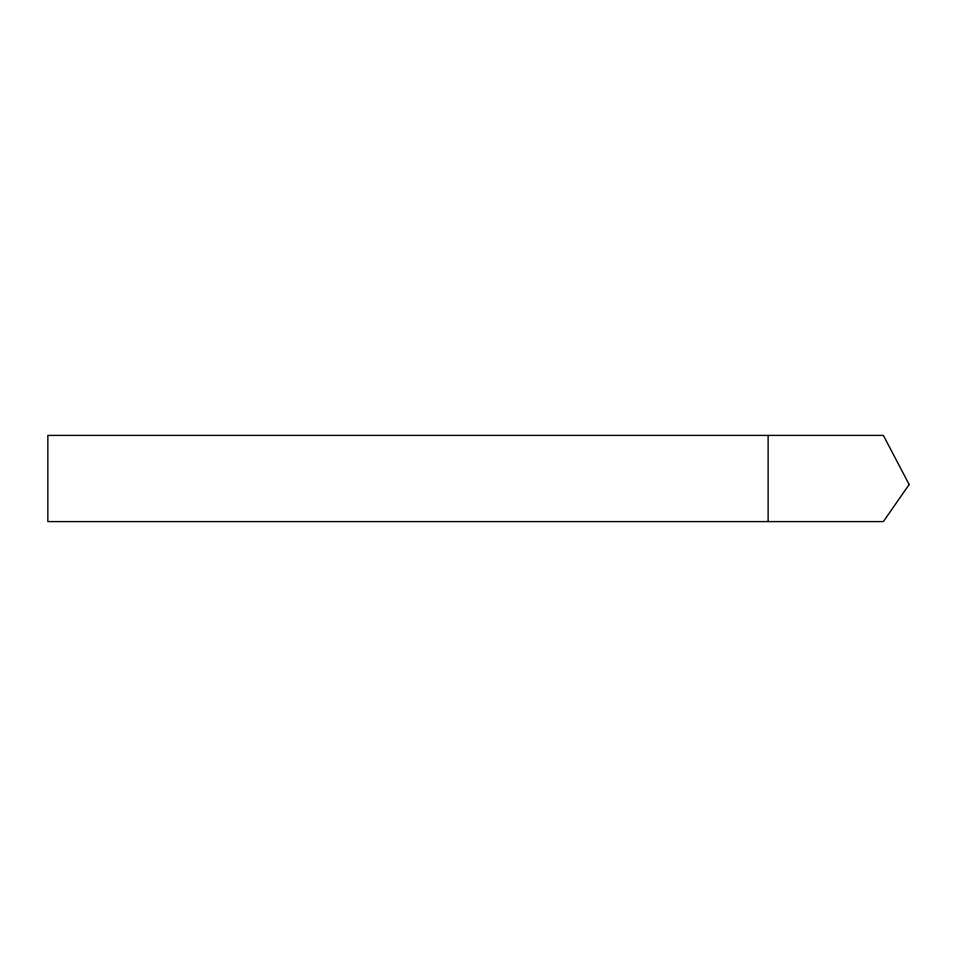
<?xml version="1.0" encoding="UTF-8"?>
<svg xmlns="http://www.w3.org/2000/svg" width="957" height="957" viewBox="0 0 957 957"><rect width="100%" height="100%" fill="white"/><g stroke="black" fill="none" stroke-linecap="round" stroke-linejoin="round"><path stroke-width="1.44" d="M768.124 435.411L768.124 521.589M909.15 484.529L883.383 521.589L47.85 521.589L47.85 435.411L883.383 435.411L909.15 484.529"/></g></svg>
